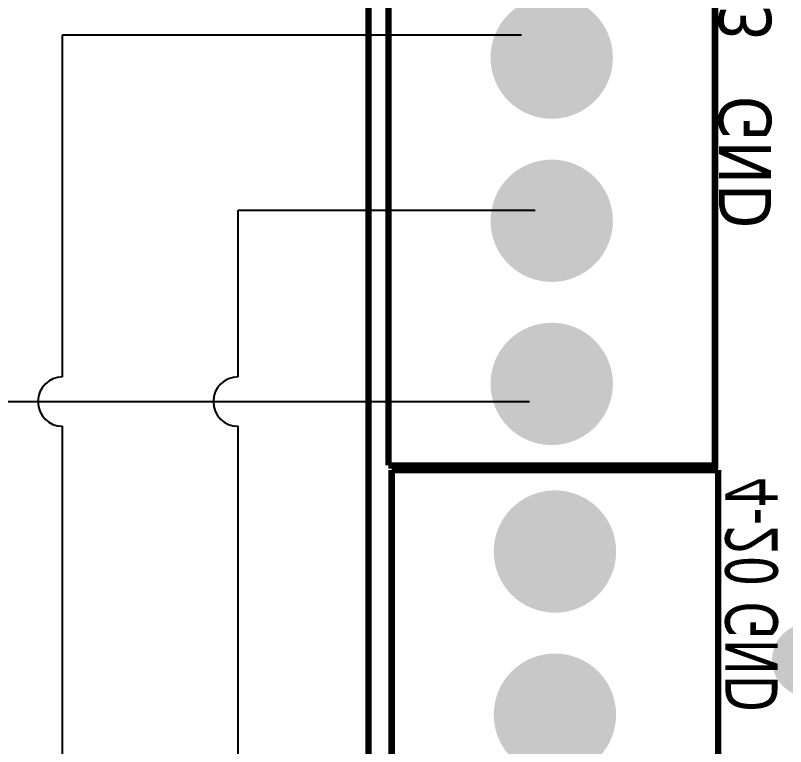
# Model space of a CAD drawing. Header units: millimetres. Extents: x 123.5 to 144.3, y 105.4 to 121.6.
# Drawn here: x 127.631 to 129.189, y 112.663 to 114.142 of the extents above; entities that cross this region are included whole.
import ezdxf

# ---------------------------------------------------------------- set-up
doc = ezdxf.new("R2010")
doc.units = ezdxf.units.MM
doc.layers.add('DESC', color=250, linetype='Continuous')
doc.layers.add('WIRES', color=7, linetype='Continuous')
doc.styles.get("Standard").update_dxf_attribs({"font": 'tahoma.ttf'})

# ---------------------------------------------------------------- blocks, each defined once
blk = doc.blocks.new('EPAD')
at = {"const_width": 0.5}
blk.add_lwpolyline([(-0.25, 0, 1), (0.25, 0, 1)], format="xyb", close=True, dxfattribs=at)
blk = doc.blocks.new('mufla rampa')
at = {"const_width": 0.008}
for points in [[(145.7571210040044, 110.8457899648032), (150.3083030040044, 110.8457899648032), (150.3083030040044, 113.7552379648032), (145.7571210040044, 113.7552379648032), (145.7571210040044, 110.8457899648032)], [(145.7571210040044, 110.8457899648032), (150.3083030040044, 110.8457899648032), (150.3083030040044, 113.7552379648032), (145.7571210040044, 113.7552379648032), (145.7571210040044, 110.8457899648032)], [(145.7571210040044, 110.8457899648032), (150.3083030040044, 110.8457899648032), (150.3083030040044, 113.7552379648032), (145.7571210040044, 113.7552379648032), (145.7571210040044, 110.8457899648032)], [(145.7815310040044, 112.1079939648032), (146.1815310040044, 112.1079939648032), (146.1815310040044, 112.9079939648032)], [(145.7815310040044, 112.9079939648032), (145.7815310040044, 112.1079939648032)], [(145.7815310040044, 112.1079939648032), (146.1815310040044, 112.1079939648032), (146.1815310040044, 112.9079939648032)], [(145.7815310040044, 112.9079939648032), (145.7815310040044, 112.1079939648032)], [(145.7815310040044, 112.1079939648032), (146.1815310040044, 112.1079939648032), (146.1815310040044, 112.9079939648032)], [(145.7815310040044, 112.9079939648032), (145.7815310040044, 112.1079939648032)], [(145.7854680040044, 112.1024829648032), (146.1854680040044, 112.1024829648032)], [(145.7854680040044, 112.1024829648032), (145.7854680040044, 111.7024829648032)], [(145.7854680040044, 112.1024829648032), (146.1854680040044, 112.1024829648032)], [(145.7854680040044, 112.1024829648032), (145.7854680040044, 111.7024829648032)], [(145.7854680040044, 112.1024829648032), (146.1854680040044, 112.1024829648032)], [(145.7854680040044, 112.1024829648032), (145.7854680040044, 111.7024829648032)], [(146.1854680040044, 112.1024829648032), (146.1854680040044, 111.7024829648032)], [(146.1854680040044, 112.1024829648032), (146.1854680040044, 111.7024829648032)], [(146.1854680040044, 112.1024829648032), (146.1854680040044, 111.7024829648032)]]:
    blk.add_lwpolyline(points, dxfattribs=at)
for p, xscale, yscale in [((145.9815310040044, 112.6079939648032), 0.15, 0.15), ((145.9815310040044, 112.4079939648032), 0.15, 0.15), ((145.9815310040044, 112.2079939648032), 0.15, 0.15), ((145.9854680040044, 112.0024829648031), 0.15, 0.15), ((146.2964920040044, 111.8694119648031), 0.09, 0.09), ((145.9854680040044, 111.8024829648032), 0.15, 0.15)]:
    blk.add_blockref('EPAD', p, dxfattribs=dict(xscale=xscale, yscale=yscale))
at = {"text_generation_flag": 2}
for s, width, p in [('A4 A3   GND', 0.9375, (146.2503810040044, 112.8379159648032)), ('A4 A3   GND', 0.9375, (146.2503810040044, 112.8379159648032)), ('A4 A3   GND', 0.9375, (146.2503810040044, 112.8379159648032)), ('4-20 GND', 0.78125, (146.2582550040044, 112.0938209648032)), ('4-20 GND', 0.78125, (146.2582550040044, 112.0938209648032)), ('4-20 GND', 0.78125, (146.2582550040044, 112.0938209648032))]:
    blk.add_text(s, height=0.064, rotation=90, dxfattribs=dict(at, width=width)).set_placement(p)

msp = doc.modelspace()

# ---------------------------------------------------------------- linework, layer by layer
at = {"layer": 'WIRES'}
for p, q in [((127.7268747948637, 113.4107319847582), (127.7268747948637, 114.1025566916044)), ((127.7268747948637, 114.1025566916044), (128.6546911800778, 114.1025566916044)), ((128.0816281810174, 113.4107319847582), (128.0816281810174, 113.7480141547801)), ((128.0816281810174, 113.7480141547801), (128.6819799195741, 113.7480141547801)), ((126.9606131325004, 113.3607319847582), (128.6705158510823, 113.3607319847582)), ((127.7268747948637, 112.4353501917981), (127.7268747948637, 113.3107319847582)), ((128.0816281810175, 112.4353501917981), (128.0816281810174, 113.3107319847582))]:
    msp.add_line(p, q, dxfattribs=at)
for centre in [(127.7268747948637, 113.3607319847582), (128.0816281810174, 113.3607319847582)]:
    msp.add_arc(centre, 0.04999999999999716, 90, 270, dxfattribs=at)

# ---------------------------------------------------------------- block references
at = {"layer": 'DESC', "xscale": 1.65, "yscale": 1.65, "zscale": 1.65}
msp.add_blockref('mufla rampa', (-112.1538402574741, -71.7467276341807), dxfattribs=at)

doc.saveas('drawing.dxf')
